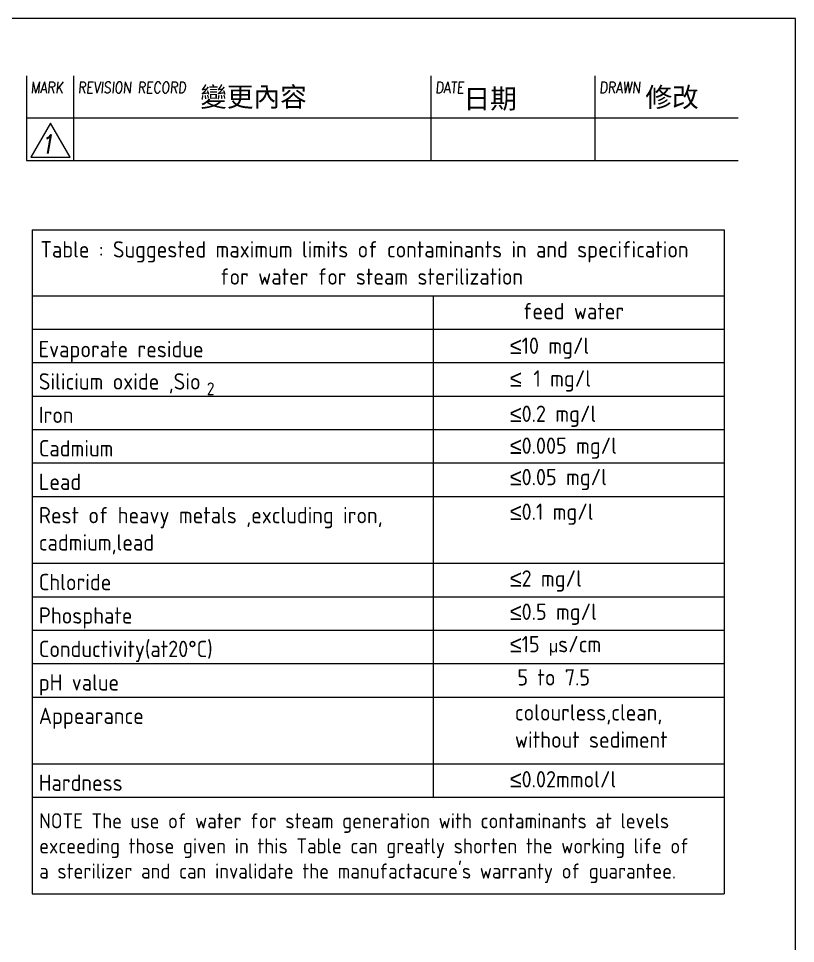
# Model space of a CAD drawing. Header units: millimetres. Extents: x 0 to 5860, y 0 to 4120.
# Drawn here: x 4210 to 5860, y 2156 to 4120 of the extents above; entities that cross this region are included whole.
import ezdxf

# ---------------------------------------------------------------- set-up
doc = ezdxf.new("R2010")
doc.units = ezdxf.units.MM
for name, color, linetype, lineweight in [('D', 3, 'Continuous', 13), ('F', 7, 'Continuous', 15), ('T', 4, 'Continuous', 15)]:
    doc.layers.add(name, color=color, linetype=linetype, lineweight=lineweight)
doc.styles.get("Standard").update_dxf_attribs({"font": ''})
doc.styles.add('STU25', font='isocp2.shx')
doc.styles.add('Text', font='romans.shx', dxfattribs={"width": 0.8, "oblique": 10})
doc.styles.get('Standard').set_extended_font_data('DFKai-SB')

msp = doc.modelspace()

# ---------------------------------------------------------------- linework, layer by layer
at = {"layer": 'D', "color": 11}
for p, q in [((4238.738, 3671.143), (4238.738, 2261.435)), ((4238.738, 3671.143), (5708.706, 3671.143)), ((5708.706, 3671.143), (5708.706, 2261.435)), ((4238.738, 3531.406), (5708.706, 3531.406)), ((5090.792, 3531.406), (5090.792, 2466.606)), ((4238.738, 3460.419), (5708.706, 3460.419)), ((4238.738, 3389.432), (5708.706, 3389.432)), ((4238.738, 3318.446), (5708.706, 3318.446)), ((4238.738, 3247.459), (5708.706, 3247.459)), ((4238.738, 3176.472), (5708.706, 3176.472)), ((4238.738, 3105.486), (5708.706, 3105.486)), ((4238.738, 2963.512), (5708.706, 2963.512)), ((4238.738, 2892.526), (5708.706, 2892.526)), ((4238.738, 2821.539), (5708.706, 2821.539)), ((4238.738, 2750.552), (5708.706, 2750.552)), ((4238.738, 2679.566), (5708.706, 2679.566)), ((4238.738, 2537.592), (5708.706, 2537.592)), ((4238.738, 2466.606), (5708.706, 2466.606)), ((4238.738, 2261.435), (5708.706, 2261.435))]:
    msp.add_line(p, q, dxfattribs=at)
at = {"layer": 'F'}
msp.add_line((4227.107, 3998.213), (4227.107, 3818.213), dxfattribs=at)
at = {"layer": 'F', "color": 7}
for p, q in [((4327.107, 3998.213), (4327.107, 3818.213)), ((5086.293, 3818.213), (5086.293, 3998.213)), ((5434.617, 3818.213), (5434.617, 3998.213)), ((5738.213, 3908.213), (4227.107, 3908.213)), ((4227.107, 3818.213), (5738.213, 3818.213))]:
    msp.add_line(p, q, dxfattribs=at)
at = {"layer": 'F', "color": 6}
msp.add_lwpolyline([(0, 4120), (0, 0), (5860, 0), (5860, 4120)], close=True, dxfattribs=at)
at = {"layer": 'F', "color": 7}
msp.add_lwpolyline([(4277.869, 3897.807), (4236.318, 3825.837), (4319.421, 3825.837)], close=True, dxfattribs=at)

# ---------------------------------------------------------------- texts
at = {"layer": 'D', "color": 11, "attachment_point": 1, "style": 'STU25'}
for s, insert, char_height in [('Table : Suggested maximum limits of contaminants in and specification\\P          {\\f????|b0|i0|c136|p22;   }   {\\f????|b0|i0|c136|p22;  }   for water for steam sterilization', (4256.453, 3647.241), 34.666667), ('feed water', (5281.278, 3516.17), 34.6667), ('{\\f新細明體|b0|i0|c136|p18;≤}10 mg/l', (5253.434, 3442.674), 34.66667), ('Evaporate residue   ', (4252.641, 3435.412), 34.66667), ('Silicium oxide ,Sio', (4253.131, 3366.88), 34.66667), ('{\\f新細明體|b0|i0|c136|p18;≤  }1 mg/l', (5253.434, 3373.126), 34.66667), ('2', (4609.664, 3347.397), 27.145), ('Iron', (4253.131, 3295.894), 34.6667), ('{\\f新細明體|b0|i0|c136|p18;≤}0.2 mg/l', (5253.434, 3298.229), 34.66667), ('Cadmium', (4253.131, 3224.907), 34.6667), ('{\\f新細明體|b0|i0|c136|p18;≤}0.005 mg/l', (5253.434, 3230.465), 34.66667), ('{\\f新細明體|b0|i0|c136|p18;≤}0.05 mg/l', (5253.434, 3163.849), 34.66667), ('Lead', (4253.131, 3153.92), 34.6667), ('Rest of heavy metals ,excluding iron,\\Pcadmium,lead', (4253.131, 3082.934), 34.66667), ('{\\f新細明體|b0|i0|c136|p18;≤}0.1 mg/l', (5253.434, 3090.296), 34.66667), ('{\\f新細明體|b0|i0|c136|p18;≤}2 mg/l', (5253.434, 2948.467), 34.66667), ('Chloride', (4253.131, 2940.96), 34.6667), ('Phosphate', (4253.131, 2869.974), 34.6667), ('{\\f新細明體|b0|i0|c136|p18;≤}0.5 mg/l', (5253.434, 2877.933), 34.66667), ('{\\f新細明體|b0|i0|c136|p18;≤}15 {\\f新細明體|b0|i0|c136|p18;\\H0.75x;μ}s/cm', (5253.434, 2809.19), 34.66667), ('Conductivity(at20%%dC)', (4253.131, 2798.987), 34.66667), ('5 to 7.5', (5269.391, 2738.674), 34.6667), ('pH value', (4253.131, 2728), 34.6667), ('Appearance', (4253.131, 2657.014), 34.6667), ('colourless,clean,\\Pwithout sediment  ', (5264.124, 2664.275), 34.66667), ('Hardness', (4253.131, 2515.04), 34.6667), ('{\\f新細明體|b0|i0|c136|p18;≤}0.02mmol/l', (5253.434, 2522.29), 34.66667), ("NOTE The use of water for steam generation with contaminants at levels \\Pexceeding those given in this Table can greatly shorten the working life of \\Pa sterilizer and can invalidate the manufactacure's warranty of guarantee.", (4253.985, 2432.812), 32)]:
    msp.add_mtext(s, dxfattribs=dict(at, insert=insert, char_height=char_height))
at = {"layer": 'F', "color": 1, "lineweight": 15, "style": 'Text', "oblique": 5, "width": 0.8}
for s, p in [('MARK', (4235.952, 3961.554)), ('REVISION RECORD', (4335.952, 3961.554)), ('DATE', (5095.139, 3961.554)), ('DRAWN', (5443.462, 3961.554))]:
    msp.add_text(s, height=24, dxfattribs=at).set_placement(p)
at = {"layer": 'F', "lineweight": -3}
for s, p in [('變更內容', (4595.7, 3932.894)), ('日期', (5154.892, 3928.938)), ('修改', (5541.205, 3932.103))]:
    msp.add_text(s, height=41.5149, dxfattribs=at).set_placement(p)
at = {"layer": 'T', "lineweight": 20, "style": 'Text', "oblique": 10, "width": 0.8}
msp.add_text('1', height=40, dxfattribs=at).set_placement((4256.329, 3832.967))

doc.saveas('drawing.dxf')
